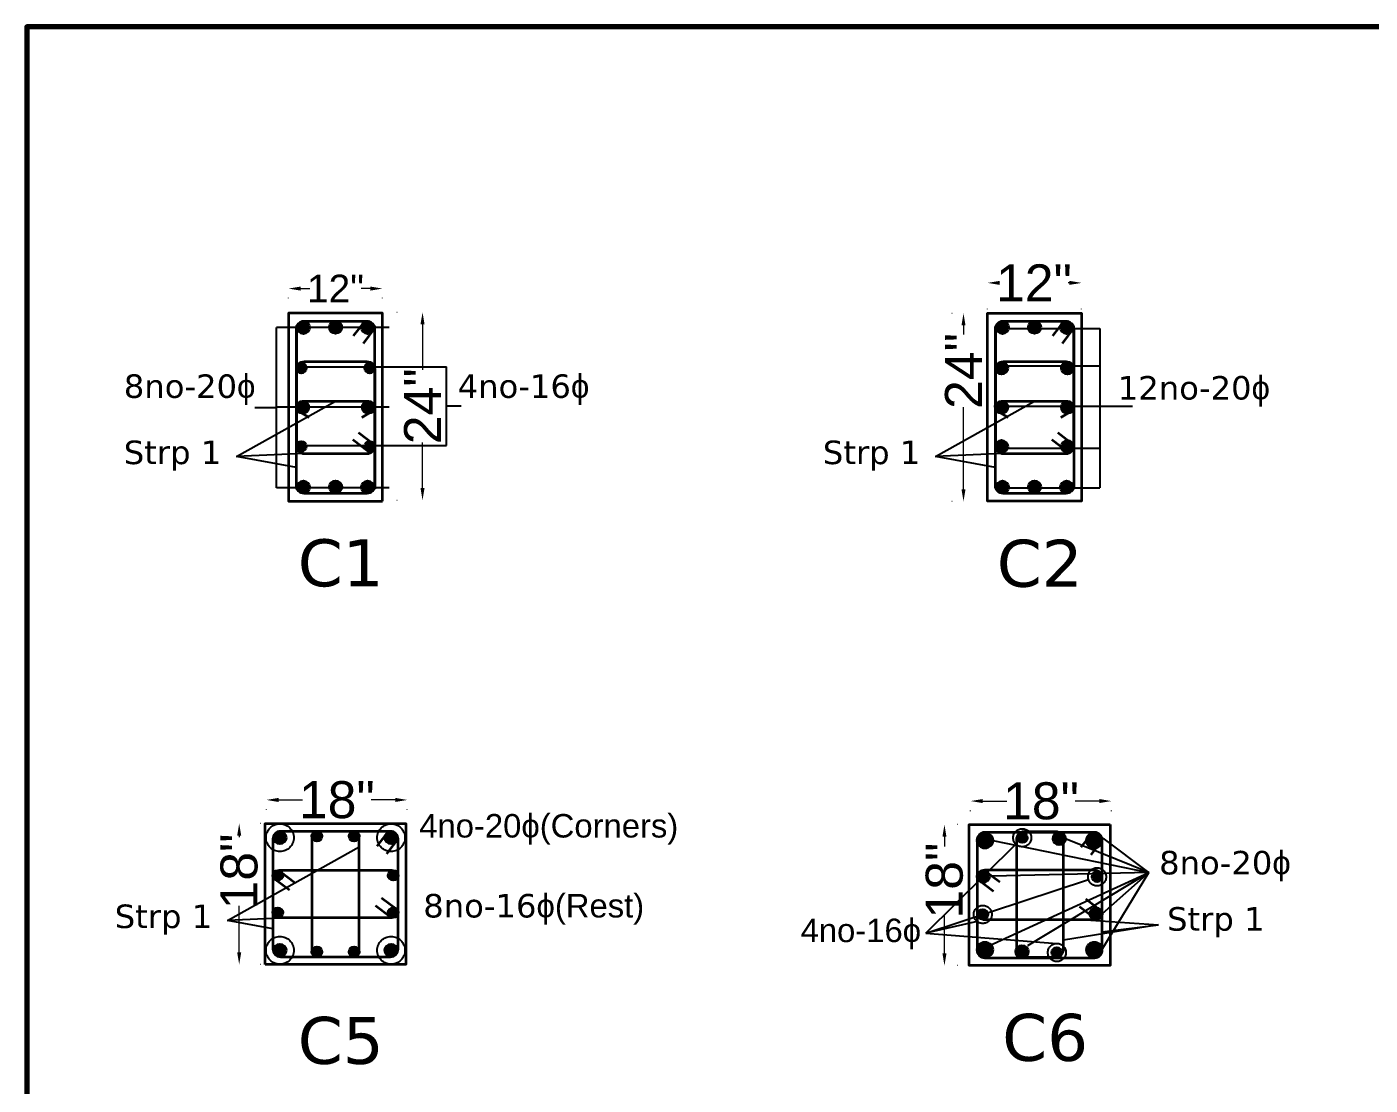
# Model space of a CAD drawing. Header units: feet. Extents: x 15113 to 123217, y -97269 to -8247.
# Drawn here: x 56003.8 to 56347, y -45478.3 to -45208.1 of the extents above; entities that cross this region are included whole.
import ezdxf

# ---------------------------------------------------------------- set-up
doc = ezdxf.new("R2010")
doc.units = ezdxf.units.FT
doc.header["$LTSCALE"] = 50.2
doc.header["$MEASUREMENT"] = 0
doc.header["$PDMODE"] = 3
for name, pattern in [('DASHED', [0.75, 0.5, -0.25]), ('DOT', [0.25, 0, -0.25]), ('PHANTOM2', [1.25, 0.625, -0.125, 0.125, -0.125, 0.125, -0.125])]:
    doc.linetypes.add(name, pattern=pattern)
for name, color, linetype, lineweight in [('drg seal', 250, 'Continuous', 120), ('Str Beam', 10, 'Continuous', 35), ('Str Column', 50, 'Continuous', 35), ('Str LBL', 3, 'Continuous', 35)]:
    doc.layers.add(name, color=color, linetype=linetype, lineweight=lineweight)
doc.layers.add('drg seal txt', color=7, linetype='Continuous')
doc.layers.add('Str grid', color=7, linetype='Continuous', true_color=0x17d337)
doc.layers.add('Str Slab', color=5, linetype='Continuous', lineweight=35, transparency=0.7)
doc.styles.add('5.2 INCH', font='arial.ttf', dxfattribs={"height": 5.2})
doc.styles.add('7.1 INCH', font='arial.ttf', dxfattribs={"height": 7.1})
doc.styles.get("Standard").update_dxf_attribs({"font": 'arial.ttf'})
doc.dimstyles.new('2.2 INCH', dxfattribs={"dimscale": 0, "dimtxt": 5.2, "dimasz": 3.1, "dimexe": 0.18, "dimexo": 1.063, "dimgap": 0.09, "dimtad": 0, "dimdec": 0, "dimzin": 0, "dimdsep": 46, "dimlunit": 4, "dimtxsty": '5.2 INCH', "dimcen": 0, "dimclrd": 230, "dimclre": 230, "dimclrt": 164, "dimadec": 0, "dimazin": 0, "dimtfac": 1, "dimtdec": 0, "dimtofl": 0, "dimtmove": 0, "dimatfit": 3, "dimfxl": 0.5, "dimtolj": 1, "dimtzin": 0, "dimlwd": 15, "dimlwe": 15, "dimarcsym": 0})

# ---------------------------------------------------------------- blocks, each defined once
blk = doc.blocks.new('*D894')
at = {"layer": 'Defpoints', "color": 0, "linetype": 'Continuous', "transparency": 16777216}
for p in [(56094.64, -45274.89), (56070.64, -45278.42), (56094.64, -45278.42)]:
    blk.add_point(p, dxfattribs=at)
at = {"layer": 'Str Column', "color": 230, "linetype": 'DOT', "lineweight": 15, "transparency": 16777216}
for p, q in [((56070.64, -45277.36), (56070.64, -45274.71)), ((56094.64, -45277.36), (56094.64, -45274.71))]:
    blk.add_line(p, q, dxfattribs=at)
at = {"layer": 'Str Column', "color": 230, "lineweight": 15, "transparency": 16777216}
for p, q in [((56073.74, -45274.89), (56076.05, -45274.89)), ((56091.54, -45274.89), (56089.24, -45274.89))]:
    blk.add_line(p, q, dxfattribs=at)
at = {"layer": 'Str Column', "color": 230, "linetype": 'Continuous', "transparency": 16777216}
for points in [[(56073.74, -45274.37), (56073.74, -45275.41), (56070.64, -45274.89)], [(56091.54, -45274.37), (56091.54, -45275.41), (56094.64, -45274.89)]]:
    blk.add_solid(points, dxfattribs=at)
at = {"layer": 'Str Column', "color": 164, "linetype": 'Continuous', "transparency": 16777216, "insert": (56082.64, -45274.89), "char_height": 7.1, "attachment_point": 5, "style": '7.1 INCH'}
blk.add_mtext('\\A1;12"', dxfattribs=at)
blk = doc.blocks.new('*D895')
at = {"layer": 'Defpoints', "color": 0, "linetype": 'Continuous', "transparency": 16777216}
for p in [(56273.23, -45273.44), (56249.23, -45281.21), (56273.23, -45281.21)]:
    blk.add_point(p, dxfattribs=at)
at = {"layer": 'Str Column', "color": 230, "linetype": 'DOT', "lineweight": 15, "transparency": 16777216}
for p, q in [((56249.23, -45280.14), (56249.23, -45273.26)), ((56273.23, -45280.14), (56273.23, -45273.26))]:
    blk.add_line(p, q, dxfattribs=at)
at = {"layer": 'Str Column', "color": 230, "lineweight": 15, "transparency": 16777216}
for p, q in [((56252.33, -45273.44), (56252.33, -45273.44)), ((56270.13, -45273.44), (56269.83, -45273.44))]:
    blk.add_line(p, q, dxfattribs=at)
at = {"layer": 'Str Column', "color": 230, "linetype": 'Continuous', "transparency": 16777216}
for points in [[(56252.33, -45272.92), (56252.33, -45273.95), (56249.23, -45273.44)], [(56270.13, -45272.92), (56270.13, -45273.95), (56273.23, -45273.44)]]:
    blk.add_solid(points, dxfattribs=at)
at = {"layer": 'Str Column', "color": 164, "linetype": 'Continuous', "transparency": 16777216, "insert": (56261.08, -45273.44), "char_height": 5.2, "attachment_point": 5, "style": '5.2 INCH'}
blk.add_mtext('\\A1;{\\H1.8182x;12"}', dxfattribs=at)
blk = doc.blocks.new('*D884')
at = {"layer": 'Defpoints', "color": 0, "linetype": 'Continuous', "transparency": 16777216}
for p in [(56239.03, -45281.21), (56239.03, -45329.21), (56243.07, -45329.21)]:
    blk.add_point(p, dxfattribs=at)
at = {"layer": 'Str Column', "color": 230, "linetype": 'DOT', "lineweight": 15, "transparency": 16777216}
for p, q in [((56240.1, -45281.21), (56243.25, -45281.21)), ((56240.1, -45329.21), (56243.25, -45329.21))]:
    blk.add_line(p, q, dxfattribs=at)
at = {"layer": 'Str Column', "color": 230, "lineweight": 15, "transparency": 16777216}
for p, q in [((56243.07, -45284.31), (56243.07, -45286.65)), ((56243.07, -45326.11), (56243.07, -45305.21))]:
    blk.add_line(p, q, dxfattribs=at)
at = {"layer": 'Str Column', "color": 230, "linetype": 'Continuous', "transparency": 16777216}
for points in [[(56242.56, -45284.31), (56243.59, -45284.31), (56243.07, -45281.21)], [(56242.56, -45326.11), (56243.59, -45326.11), (56243.07, -45329.21)]]:
    blk.add_solid(points, dxfattribs=at)
at = {"layer": 'Str Column', "color": 164, "linetype": 'Continuous', "transparency": 16777216, "insert": (56243.07, -45295.93), "char_height": 5.2, "attachment_point": 5, "rotation": 90, "style": '5.2 INCH'}
blk.add_mtext('\\A1;{\\H1.8182x;24"}', dxfattribs=at)
blk = doc.blocks.new('*D886')
at = {"layer": 'Defpoints', "color": 0, "linetype": 'Continuous', "transparency": 16777216}
for p in [(56244.88, -45405.74), (56244.88, -45409.35), (56280.88, -45409.35)]:
    blk.add_point(p, dxfattribs=at)
at = {"layer": 'Str Column', "color": 230, "linetype": 'DOT', "lineweight": 15, "transparency": 16777216}
for p, q in [((56244.88, -45408.29), (56244.88, -45405.56)), ((56280.88, -45408.29), (56280.88, -45405.56))]:
    blk.add_line(p, q, dxfattribs=at)
at = {"layer": 'Str Column', "color": 230, "lineweight": 15, "transparency": 16777216}
for p, q in [((56247.98, -45405.74), (56254.12, -45405.74)), ((56277.78, -45405.74), (56271.63, -45405.74))]:
    blk.add_line(p, q, dxfattribs=at)
at = {"layer": 'Str Column', "color": 230, "linetype": 'Continuous', "transparency": 16777216}
for points in [[(56247.98, -45405.22), (56247.98, -45406.25), (56244.88, -45405.74)], [(56277.78, -45405.22), (56277.78, -45406.25), (56280.88, -45405.74)]]:
    blk.add_solid(points, dxfattribs=at)
at = {"layer": 'Str Column', "color": 164, "linetype": 'Continuous', "transparency": 16777216, "insert": (56262.88, -45405.74), "char_height": 5.2, "attachment_point": 5, "style": '5.2 INCH'}
blk.add_mtext('\\A1;{\\H1.8182x;18"}', dxfattribs=at)
blk = doc.blocks.new('*D887')
at = {"layer": 'Defpoints', "color": 0, "linetype": 'Continuous', "transparency": 16777216}
for p in [(56242.59, -45411.76), (56238.21, -45447.76), (56242.59, -45447.76)]:
    blk.add_point(p, dxfattribs=at)
at = {"layer": 'Str Column', "color": 230, "linetype": 'DOT', "lineweight": 15, "transparency": 16777216}
for p, q in [((56241.53, -45411.76), (56238.03, -45411.76)), ((56241.53, -45447.76), (56238.03, -45447.76))]:
    blk.add_line(p, q, dxfattribs=at)
at = {"layer": 'Str Column', "color": 230, "lineweight": 15, "transparency": 16777216}
for p, q in [((56238.21, -45414.86), (56238.21, -45417.3)), ((56238.21, -45444.66), (56238.21, -45434.8))]:
    blk.add_line(p, q, dxfattribs=at)
at = {"layer": 'Str Column', "color": 230, "linetype": 'Continuous', "transparency": 16777216}
for points in [[(56237.7, -45414.86), (56238.73, -45414.86), (56238.21, -45411.76)], [(56237.7, -45444.66), (56238.73, -45444.66), (56238.21, -45447.76)]]:
    blk.add_solid(points, dxfattribs=at)
at = {"layer": 'Str Column', "color": 164, "linetype": 'Continuous', "transparency": 16777216, "insert": (56238.21, -45426.05), "char_height": 5.2, "attachment_point": 5, "rotation": 90, "style": '5.2 INCH'}
blk.add_mtext('\\A1;{\\H1.8182x;18"}', dxfattribs=at)
blk = doc.blocks.new('*D893')
at = {"layer": 'Defpoints', "color": 0, "linetype": 'Continuous', "transparency": 16777216}
for p in [(56097.23, -45280.93), (56097.23, -45328.93), (56104.88, -45328.93)]:
    blk.add_point(p, dxfattribs=at)
at = {"layer": 'Str Column', "color": 230, "linetype": 'DOT', "lineweight": 15, "transparency": 16777216}
for p, q in [((56098.29, -45280.93), (56105.06, -45280.93)), ((56098.29, -45328.93), (56105.06, -45328.93))]:
    blk.add_line(p, q, dxfattribs=at)
at = {"layer": 'Str Column', "color": 230, "lineweight": 15, "transparency": 16777216}
for p, q in [((56104.88, -45284.03), (56104.88, -45295.65)), ((56104.88, -45325.83), (56104.88, -45314.21))]:
    blk.add_line(p, q, dxfattribs=at)
at = {"layer": 'Str Column', "color": 230, "linetype": 'Continuous', "transparency": 16777216}
for points in [[(56104.36, -45284.03), (56105.39, -45284.03), (56104.88, -45280.93)], [(56104.36, -45325.83), (56105.39, -45325.83), (56104.88, -45328.93)]]:
    blk.add_solid(points, dxfattribs=at)
at = {"layer": 'Str Column', "color": 164, "linetype": 'Continuous', "transparency": 16777216, "insert": (56104.88, -45304.93), "char_height": 5.2, "attachment_point": 5, "rotation": 90, "style": '5.2 INCH'}
blk.add_mtext('\\A1;{\\H1.8182x;24"}', dxfattribs=at)
blk = doc.blocks.new('*D900')
at = {"layer": 'Defpoints', "color": 0, "linetype": 'Continuous', "transparency": 16777216}
for p in [(56064.99, -45405.45), (56064.99, -45409.06), (56100.99, -45409.06)]:
    blk.add_point(p, dxfattribs=at)
at = {"layer": 'Str Column', "color": 230, "linetype": 'DOT', "lineweight": 15, "transparency": 16777216}
for p, q in [((56064.99, -45408), (56064.99, -45405.27)), ((56100.99, -45408), (56100.99, -45405.27))]:
    blk.add_line(p, q, dxfattribs=at)
at = {"layer": 'Str Column', "color": 230, "lineweight": 15, "transparency": 16777216}
for p, q in [((56068.09, -45405.45), (56074.24, -45405.45)), ((56097.89, -45405.45), (56091.74, -45405.45))]:
    blk.add_line(p, q, dxfattribs=at)
at = {"layer": 'Str Column', "color": 230, "linetype": 'Continuous', "transparency": 16777216}
for points in [[(56068.09, -45404.93), (56068.09, -45405.97), (56064.99, -45405.45)], [(56097.89, -45404.93), (56097.89, -45405.97), (56100.99, -45405.45)]]:
    blk.add_solid(points, dxfattribs=at)
at = {"layer": 'Str Column', "color": 164, "linetype": 'Continuous', "transparency": 16777216, "insert": (56082.99, -45405.45), "char_height": 5.2, "attachment_point": 5, "style": '5.2 INCH'}
blk.add_mtext('\\A1;{\\H1.8182x;18"}', dxfattribs=at)
blk = doc.blocks.new('*D901')
at = {"layer": 'Defpoints', "color": 0, "linetype": 'Continuous', "transparency": 16777216}
for p in [(56064.64, -45411.47), (56058.04, -45447.47), (56064.64, -45447.47)]:
    blk.add_point(p, dxfattribs=at)
at = {"layer": 'Str Column', "color": 230, "linetype": 'DOT', "lineweight": 15, "transparency": 16777216}
for p, q in [((56063.58, -45411.47), (56057.86, -45411.47)), ((56063.58, -45447.47), (56057.86, -45447.47))]:
    blk.add_line(p, q, dxfattribs=at)
at = {"layer": 'Str Column', "color": 230, "lineweight": 15, "transparency": 16777216}
for p, q in [((56058.04, -45414.57), (56058.04, -45414.98)), ((56058.04, -45444.37), (56058.04, -45432.48))]:
    blk.add_line(p, q, dxfattribs=at)
at = {"layer": 'Str Column', "color": 230, "linetype": 'Continuous', "transparency": 16777216}
for points in [[(56057.52, -45414.57), (56058.56, -45414.57), (56058.04, -45411.47)], [(56057.52, -45444.37), (56058.56, -45444.37), (56058.04, -45447.47)]]:
    blk.add_solid(points, dxfattribs=at)
at = {"layer": 'Str Column', "color": 164, "linetype": 'Continuous', "transparency": 16777216, "insert": (56058.04, -45423.73), "char_height": 5.2, "attachment_point": 5, "rotation": 90, "style": '5.2 INCH'}
blk.add_mtext('\\A1;{\\H1.8182x;18"}', dxfattribs=at)

msp = doc.modelspace()

# ---------------------------------------------------------------- hatches: boundary and pattern name
at = {"layer": 'Str Slab', "linetype": 'DASHED', "transparency": 33554687}
h = msp.add_hatch(color=1, dxfattribs=at)
h.dxf.hatch_style = 1
h.paths.add_polyline_path([(56076.0126, -45284.82939, 1), (56072.863, -45284.82939, 1)])
h = msp.add_hatch(color=1, dxfattribs=at)
h.dxf.hatch_style = 1
h.paths.add_polyline_path([(56084.21807, -45284.78026, 1), (56081.06847, -45284.78026, 1)])
h = msp.add_hatch(color=1, dxfattribs=at)
h.dxf.hatch_style = 1
h.paths.add_polyline_path([(56092.42354, -45284.82939, 1), (56089.27394, -45284.82939, 1)])
h = msp.add_hatch(color=1, dxfattribs=at)
h.dxf.hatch_style = 1
h.paths.add_polyline_path([(56254.59525, -45284.82939, 1), (56251.44565, -45284.82939, 1)])
h = msp.add_hatch(color=1, dxfattribs=at)
h.dxf.hatch_style = 1
h.paths.add_polyline_path([(56262.80072, -45284.78026, 1), (56259.65112, -45284.78026, 1)])
h = msp.add_hatch(color=1, dxfattribs=at)
h.dxf.hatch_style = 1
h.paths.add_polyline_path([(56267.85658, -45284.82939, 1), (56271.00618, -45284.82939, 1)])
h = msp.add_hatch(color=1, dxfattribs=at)
h.dxf.hatch_style = 1
h.paths.add_polyline_path([(56075.16287, -45295.20546, 1), (56072.64327, -45295.20546, 1)])
h = msp.add_hatch(color=1, dxfattribs=at)
h.dxf.hatch_style = 1
h.paths.add_polyline_path([(56092.64327, -45295.20546, 1), (56090.12367, -45295.20546, 1)])
h = msp.add_hatch(color=1, dxfattribs=at)
h.dxf.hatch_style = 1
h.paths.add_polyline_path([(56254.37552, -45295.20546, 1), (56251.22592, -45295.20546, 1)])
h = msp.add_hatch(color=1, dxfattribs=at)
h.dxf.hatch_style = 1
h.paths.add_polyline_path([(56268.07632, -45295.20546, 1), (56271.22592, -45295.20546, 1)])
h = msp.add_hatch(color=1, dxfattribs=at)
h.dxf.hatch_style = 1
h.paths.add_polyline_path([(56075.79287, -45305.20546, 1), (56072.64327, -45305.20546, 1)])
h = msp.add_hatch(color=1, dxfattribs=at)
h.dxf.hatch_style = 1
h.paths.add_polyline_path([(56092.64327, -45305.20546, 1), (56089.49367, -45305.20546, 1)])
h = msp.add_hatch(color=1, dxfattribs=at)
h.dxf.hatch_style = 1
h.paths.add_polyline_path([(56254.37552, -45305.20546, 1), (56251.22592, -45305.20546, 1)])
h = msp.add_hatch(color=1, dxfattribs=at)
h.dxf.hatch_style = 1
h.paths.add_polyline_path([(56268.07632, -45305.20546, 1), (56271.22592, -45305.20546, 1)])
h = msp.add_hatch(color=1, dxfattribs=at)
h.dxf.hatch_style = 1
h.paths.add_polyline_path([(56072.64327, -45315.20546, 1), (56075.16287, -45315.20546, 1)])
h = msp.add_hatch(color=1, dxfattribs=at)
h.dxf.hatch_style = 1
h.paths.add_polyline_path([(56090.12367, -45315.20546, 1), (56092.64327, -45315.20546, 1)])
h = msp.add_hatch(color=1, dxfattribs=at)
h.dxf.hatch_style = 1
h.paths.add_polyline_path([(56254.37552, -45315.20546, 1), (56251.22592, -45315.20546, 1)])
h = msp.add_hatch(color=1, dxfattribs=at)
h.dxf.hatch_style = 1
h.paths.add_polyline_path([(56268.07632, -45315.20546, 1), (56271.22592, -45315.20546, 1)])
h = msp.add_hatch(color=1, dxfattribs=at)
h.dxf.hatch_style = 1
h.paths.add_polyline_path([(56072.863, -45325.58154, 1), (56076.0126, -45325.58154, 1)])
h = msp.add_hatch(color=1, dxfattribs=at)
h.dxf.hatch_style = 1
h.paths.add_polyline_path([(56081.06847, -45325.53241, 1), (56084.21807, -45325.53241, 1)])
h = msp.add_hatch(color=1, dxfattribs=at)
h.dxf.hatch_style = 1
h.paths.add_polyline_path([(56089.27394, -45325.58154, 1), (56092.42354, -45325.58154, 1)])
h = msp.add_hatch(color=1, dxfattribs=at)
h.dxf.hatch_style = 1
h.paths.add_polyline_path([(56254.59525, -45325.58154, 1), (56251.44565, -45325.58154, 1)])
h = msp.add_hatch(color=1, dxfattribs=at)
h.dxf.hatch_style = 1
h.paths.add_polyline_path([(56262.80072, -45325.53241, 1), (56259.65112, -45325.53241, 1)])
h = msp.add_hatch(color=1, dxfattribs=at)
h.dxf.hatch_style = 1
h.paths.add_polyline_path([(56267.85658, -45325.58154, 1), (56271.00618, -45325.58154, 1)])
h = msp.add_hatch(color=1, dxfattribs=at)
h.dxf.hatch_style = 1
h.paths.add_polyline_path([(56070.0126, -45415.0939, 1), (56066.863, -45415.0939, 1)])
h = msp.add_hatch(color=1, dxfattribs=at)
h.dxf.hatch_style = 1
h.paths.add_polyline_path([(56076.62114, -45414.72977, 1), (56079.14074, -45414.72977, 1)])
h = msp.add_hatch(color=1, dxfattribs=at)
h.dxf.hatch_style = 1
h.paths.add_polyline_path([(56086.1458, -45414.72977, 1), (56088.6654, -45414.72977, 1)])
h = msp.add_hatch(color=1, dxfattribs=at)
h.dxf.hatch_style = 1
h.paths.add_polyline_path([(56098.42354, -45415.0939, 1), (56095.27394, -45415.0939, 1)])
h = msp.add_hatch(color=1, dxfattribs=at)
h.dxf.hatch_style = 1
h.paths.add_polyline_path([(56250.54148, -45415.80463, 1), (56246.60448, -45415.80463, 1)])
h = msp.add_hatch(color=1, dxfattribs=at)
h.dxf.hatch_style = 1
h.paths.add_polyline_path([(56259.34712, -45415.10135, 1), (56256.82752, -45415.10135, 1)])
h = msp.add_hatch(color=1, dxfattribs=at)
h.dxf.hatch_style = 1
h.paths.add_polyline_path([(56265.97083, -45415.34195, 1), (56269.12043, -45415.34195, 1)])
h = msp.add_hatch(color=1, dxfattribs=at)
h.dxf.hatch_style = 1
h.paths.add_polyline_path([(56278.45701, -45415.80463, 1), (56274.52001, -45415.80463, 1)])
h = msp.add_hatch(color=1, dxfattribs=at)
h.dxf.hatch_style = 1
h.paths.add_polyline_path([(56069.16287, -45424.70765, 1), (56066.64327, -45424.70765, 1)])
h = msp.add_hatch(color=1, dxfattribs=at)
h.dxf.hatch_style = 1
h.paths.add_polyline_path([(56098.64327, -45424.70765, 1), (56096.12367, -45424.70765, 1)])
h = msp.add_hatch(color=1, dxfattribs=at)
h.dxf.hatch_style = 1
h.paths.add_polyline_path([(56249.68034, -45424.99518, 1), (56246.53074, -45424.99518, 1)])
h = msp.add_hatch(color=1, dxfattribs=at)
h.dxf.hatch_style = 1
h.paths.add_polyline_path([(56278.45415, -45425.08317, 1), (56275.93455, -45425.08317, 1)])
h = msp.add_hatch(color=1, dxfattribs=at)
h.dxf.hatch_style = 1
h.paths.add_polyline_path([(56066.64327, -45434.2323, 1), (56069.16287, -45434.2323, 1)])
h = msp.add_hatch(color=1, dxfattribs=at)
h.dxf.hatch_style = 1
h.paths.add_polyline_path([(56096.12367, -45434.2323, 1), (56098.64327, -45434.2323, 1)])
h = msp.add_hatch(color=1, dxfattribs=at)
h.dxf.hatch_style = 1
h.paths.add_polyline_path([(56249.26539, -45434.6852, 1), (56246.74579, -45434.6852, 1)])
h = msp.add_hatch(color=1, dxfattribs=at)
h.dxf.hatch_style = 1
h.paths.add_polyline_path([(56275.38114, -45434.51983, 1), (56278.53074, -45434.51983, 1)])
h = msp.add_hatch(color=1, dxfattribs=at)
h.dxf.hatch_style = 1
h.paths.add_polyline_path([(56250.54148, -45443.71038, 1), (56246.60448, -45443.71038, 1)])
h = msp.add_hatch(color=1, dxfattribs=at)
h.dxf.hatch_style = 1
h.paths.add_polyline_path([(56278.45701, -45443.71038, 1), (56274.52001, -45443.71038, 1)])
h = msp.add_hatch(color=1, dxfattribs=at)
h.dxf.hatch_style = 1
h.paths.add_polyline_path([(56066.863, -45443.84605, 1), (56070.0126, -45443.84605, 1)])
h = msp.add_hatch(color=1, dxfattribs=at)
h.dxf.hatch_style = 1
h.paths.add_polyline_path([(56079.14074, -45444.21017, 1), (56076.62114, -45444.21017, 1)])
h = msp.add_hatch(color=1, dxfattribs=at)
h.dxf.hatch_style = 1
h.paths.add_polyline_path([(56088.6654, -45444.21017, 1), (56086.1458, -45444.21017, 1)])
h = msp.add_hatch(color=1, dxfattribs=at)
h.dxf.hatch_style = 1
h.paths.add_polyline_path([(56095.27394, -45443.84605, 1), (56098.42354, -45443.84605, 1)])
h = msp.add_hatch(color=1, dxfattribs=at)
h.dxf.hatch_style = 1
h.paths.add_polyline_path([(56259.59578, -45444.19235, 1), (56256.44618, -45444.19235, 1)])
h = msp.add_hatch(color=1, dxfattribs=at)
h.dxf.hatch_style = 1
h.paths.add_polyline_path([(56268.18754, -45444.40339, 1), (56265.66794, -45444.40339, 1)])

# ---------------------------------------------------------------- linework, layer by layer
at = {"layer": 'drg seal', "lineweight": 70}
msp.add_lwpolyline([(56690.12539, -45727.14025), (56690.12539, -45208.07346), (56003.79415, -45208.07346), (56003.79415, -45727.14025), (56690.03195, -45727.14025)], dxfattribs=at)
at = {"layer": 'Str Beam'}
for p, q in [((56090.12351, -45283.20546), (56087.19679, -45286.99639)), ((56268.70615, -45283.20546), (56265.77944, -45286.99639)), ((56092.61605, -45285.02572), (56089.68859, -45288.92014)), ((56271.19869, -45285.02572), (56268.27124, -45288.92014)), ((56087.07736, -45313.46062), (56090.97177, -45316.38807)), ((56088.55465, -45311.6568), (56092.44907, -45314.58425)), ((56265.66, -45313.46062), (56269.55442, -45316.38807)), ((56267.1373, -45311.6568), (56271.03171, -45314.58425)), ((56096.12351, -45413.46997), (56093.19679, -45417.2609)), ((56276.01098, -45413.7575), (56273.08427, -45417.54843)), ((56098.61605, -45415.29023), (56095.68859, -45419.18465)), ((56278.50352, -45415.57776), (56275.57607, -45419.47218)), ((56068.44748, -45423.65194), (56072.3419, -45426.57939)), ((56248.43995, -45423.45629), (56252.33437, -45426.38374)), ((56066.97383, -45425.49592), (56070.86825, -45428.42337)), ((56246.8613, -45425.78345), (56250.75572, -45428.71091)), ((56094.40698, -45430.43207), (56098.30139, -45433.35952)), ((56274.29445, -45430.7196), (56278.18887, -45433.64705)), ((56092.82024, -45432.38891), (56096.71466, -45435.31636)), ((56272.70771, -45432.67644), (56276.60213, -45435.60389))]:
    msp.add_line(p, q, dxfattribs=at)
at = {"layer": 'Str Column', "color": 1, "linetype": 'Continuous'}
for p, q in [((56074.21807, -45303.63066), (56091.06847, -45303.63066)), ((56252.80072, -45303.63066), (56269.65112, -45303.63066)), ((56075.88463, -45307.76897), (56074.21807, -45306.78026)), ((56089.40191, -45307.76897), (56091.06847, -45306.78026)), ((56254.46728, -45307.76897), (56252.80072, -45306.78026)), ((56267.98456, -45307.76897), (56269.65112, -45306.78026)), ((56248.10554, -45435.98957), (56276.95594, -45435.98957))]:
    msp.add_line(p, q, dxfattribs=at)
at = {"layer": 'Str Column', "linetype": 'Continuous'}
for points in [[(56094.64327, -45329.20546), (56094.64327, -45281.20546), (56070.64327, -45281.20546), (56070.64327, -45329.20468)], [(56273.22592, -45305.20546), (56273.22592, -45329.20546), (56249.22592, -45329.20546), (56249.22592, -45305.20546), (56249.22592, -45281.20546), (56273.22592, -45281.20546)], [(56064.64327, -45447.46997), (56064.64327, -45411.46997), (56100.64327, -45411.46997), (56100.64327, -45447.46997)], [(56280.53074, -45411.7575), (56280.53074, -45447.7575), (56244.53074, -45447.7575), (56244.53074, -45411.7575)]]:
    msp.add_lwpolyline(points, close=True, dxfattribs=at)
at = {"layer": 'Str Column', "color": 1, "linetype": 'Continuous'}
for points in [[(56092.64327, -45305.20546), (56092.64327, -45325.20546, -0.414213562), (56090.64327, -45327.20546), (56074.64327, -45327.20546, -0.414213562), (56072.64327, -45325.20546), (56072.64327, -45305.20546), (56072.64327, -45285.20546, -0.414213562), (56074.64327, -45283.20546), (56090.64327, -45283.20546, -0.414213562), (56092.64327, -45285.20546)], [(56271.22592, -45305.20546), (56271.22592, -45325.20546, -0.414213562), (56269.22592, -45327.20546), (56253.22592, -45327.20546, -0.414213562), (56251.22592, -45325.20546), (56251.22592, -45305.20546), (56251.22592, -45285.20546, -0.414213562), (56253.22592, -45283.20546), (56269.22592, -45283.20546, -0.414213562), (56271.22592, -45285.20546)], [(56098.64327, -45415.46997, 0.414213562), (56096.64327, -45413.46997), (56068.64327, -45413.46997, 0.414213562), (56066.64327, -45415.46997), (56066.64327, -45443.46997, 0.414213562), (56068.64327, -45445.46997), (56096.64327, -45445.46997, 0.414213562), (56098.64327, -45443.46997)], [(56078.62114, -45445.46997), (56086.6654, -45445.46997, 0.414213562), (56088.6654, -45443.46997), (56088.6654, -45415.46997, 0.414213562), (56086.6654, -45413.46997), (56078.62114, -45413.46997, 0.414213562), (56076.62114, -45415.46997), (56076.62114, -45443.46997, 0.414213562)], [(56278.53074, -45415.7575, 0.414213562), (56276.53074, -45413.7575), (56248.53074, -45413.7575, 0.414213562), (56246.53074, -45415.7575), (56246.53074, -45443.7575, 0.414213562), (56248.53074, -45445.7575), (56276.53074, -45445.7575, 0.414213562), (56278.53074, -45443.7575)], [(56258.58757, -45445.58105), (56266.63182, -45445.58105, 0.414213562), (56268.63182, -45443.58105), (56268.63182, -45415.58105, 0.414213562), (56266.63182, -45413.58105), (56258.58757, -45413.58105, 0.414213562), (56256.58757, -45415.58105), (56256.58757, -45443.58105, 0.414213562)], [(56098.64327, -45433.4921), (56098.64327, -45425.44785, 0.414213562), (56096.64327, -45423.44785), (56068.64327, -45423.44785, 0.414213562), (56066.64327, -45425.44785), (56066.64327, -45433.4921, 0.414213562), (56068.64327, -45435.4921), (56096.64327, -45435.4921, 0.414213562)]]:
    msp.add_lwpolyline(points, format="xyb", close=True, dxfattribs=at)
for points in [[(56072.6821, -45284.9164), (56072.6821, -45294.99822), (56072.6821, -45314.99822, 0.414213562), (56074.6821, -45316.99822), (56090.6821, -45316.99822, 0.414213562), (56092.6821, -45314.99822), (56092.6821, -45294.99822), (56092.6821, -45284.46289)], [(56251.26474, -45284.9164), (56251.26474, -45294.99822), (56251.26474, -45314.99822, 0.414213562), (56253.26474, -45316.99822), (56269.26474, -45316.99822, 0.414213562), (56271.26474, -45314.99822), (56271.26474, -45294.99822), (56271.26474, -45284.46289)], [(56072.6821, -45325.59763), (56072.6821, -45315.51582), (56072.6821, -45295.51582, -0.414213562), (56074.6821, -45293.51582), (56090.6821, -45293.51582, -0.414213562), (56092.6821, -45295.51582), (56092.6821, -45315.51582), (56092.6821, -45326.05115)], [(56251.26474, -45325.59763), (56251.26474, -45315.51582), (56251.26474, -45295.51582, -0.414213562), (56253.26474, -45293.51582), (56269.26474, -45293.51582, -0.414213562), (56271.26474, -45295.51582), (56271.26474, -45315.51582), (56271.26474, -45326.05115)], [(56277.43601, -45435.24802, 0.282440318), (56278.53074, -45433.46463), (56278.53074, -45425.42038, 0.414213562), (56276.53074, -45423.42038), (56248.53074, -45423.42038, 0.414213562), (56246.53074, -45425.42038), (56246.53074, -45433.46463, 0.414213562), (56248.53074, -45435.46463)]]:
    msp.add_lwpolyline(points, format="xyb", dxfattribs=at)
at = {"layer": 'Str grid', "color": 0, "linetype": 'PHANTOM2', "ltscale": 150}
for p, q in [((56096.34783, -45284.85382), (56067.60916, -45284.85382)), ((56067.60916, -45325.78295), (56067.60916, -45284.85382)), ((56251.22592, -45285.10093), (56277.91146, -45285.10093)), ((56277.91146, -45285.10093), (56277.91146, -45325.72977)), ((56072.6821, -45294.89511), (56110.9951, -45294.89511)), ((56110.9951, -45314.99822), (56110.9951, -45294.89511)), ((56251.22592, -45294.58333), (56277.91146, -45294.58333)), ((56057.34079, -45317.77818), (56082.64327, -45303.63066)), ((56235.92343, -45317.77818), (56261.22592, -45303.63066)), ((56067.60916, -45305.31838), (56062.04695, -45305.31838)), ((56096.309, -45305.20135), (56067.57034, -45305.20135)), ((56114.70339, -45304.94667), (56110.9951, -45304.94667)), ((56250.80576, -45304.91702), (56286.23277, -45304.91702)), ((56277.91146, -45304.91702), (56277.91146, -45304.91702)), ((56072.6821, -45314.99822), (56110.9951, -45314.99822)), ((56074.6821, -45316.99822), (56057.34079, -45317.77818)), ((56072.6821, -45320.55673), (56057.34079, -45317.77818)), ((56253.26474, -45316.99822), (56235.92343, -45317.77818)), ((56251.26474, -45320.55673), (56235.92343, -45317.77818)), ((56251.22592, -45315.63626), (56277.91146, -45315.63626)), ((56096.34783, -45325.78295), (56067.60916, -45325.78295)), ((56251.22592, -45325.72977), (56277.91146, -45325.72977)), ((56055.02073, -45436.23543), (56088.6654, -45417.42351)), ((56233.44128, -45439.45019), (56256.44615, -45416.72273)), ((56250.54148, -45415.80463), (56290.45418, -45423.98452)), ((56290.45418, -45423.98452), (56269.12043, -45415.34195)), ((56290.45418, -45423.98452), (56278.78046, -45415.20934)), ((56248.57298, -45443.14359), (56290.45418, -45423.98452)), ((56290.45418, -45423.98452), (56250.38716, -45424.92002)), ((56259.4979, -45442.61755), (56290.45418, -45423.98452)), ((56278.45701, -45443.71038), (56290.45418, -45423.98452)), ((56290.45418, -45423.98452), (56278.53074, -45434.51983)), ((56233.44128, -45439.45019), (56275.00248, -45425.80291)), ((56072.36204, -45435.45547), (56055.02073, -45436.23543)), ((56066.64327, -45438.34045), (56055.02073, -45436.23543)), ((56246.53074, -45436.45923), (56233.44128, -45439.45019)), ((56292.91818, -45437.36407), (56268.63182, -45441.21521)), ((56273.16847, -45435.98957), (56292.91818, -45437.36407)), ((56278.49388, -45439.11511), (56292.91818, -45437.36407)), ((56233.44128, -45439.45019), (56266.92774, -45442.09638))]:
    msp.add_line(p, q, dxfattribs=at)
for centre, radius in [((56068.4378, -45415.0939), 3.54759), ((56096.84874, -45415.0939), 3.54759), ((56258.08732, -45415.10135), 2.30702), ((56277.19435, -45425.08317), 2.30702), ((56248.00559, -45434.6852), 2.30702), ((56068.4378, -45443.84605), 3.54759), ((56096.84874, -45443.84605), 3.54759), ((56266.92774, -45444.40339), 2.30702)]:
    msp.add_circle(centre, radius, dxfattribs=at)
at = {"layer": 'Str Slab', "color": 1, "linetype": 'Continuous'}
for centre, radius in [((56074.4378, -45284.82939), 1.5748), ((56082.64327, -45284.78026), 1.5748), ((56090.84874, -45284.82939), 1.5748), ((56253.02045, -45284.82939), 1.5748), ((56261.22592, -45284.78026), 1.5748), ((56269.43138, -45284.82939), 1.5748), ((56073.90307, -45295.20546), 1.2598), ((56091.38347, -45295.20546), 1.2598), ((56252.80072, -45295.20546), 1.5748), ((56269.65112, -45295.20546), 1.5748), ((56074.21807, -45305.20546), 1.5748), ((56091.06847, -45305.20546), 1.5748), ((56252.80072, -45305.20546), 1.5748), ((56269.65112, -45305.20546), 1.5748), ((56073.90307, -45315.20546), 1.2598), ((56091.38347, -45315.20546), 1.2598), ((56252.80072, -45315.20546), 1.5748), ((56269.65112, -45315.20546), 1.5748), ((56074.4378, -45325.58154), 1.5748), ((56082.64327, -45325.53241), 1.5748), ((56090.84874, -45325.58154), 1.5748), ((56253.02045, -45325.58154), 1.5748), ((56261.22592, -45325.53241), 1.5748), ((56269.43138, -45325.58154), 1.5748), ((56068.4378, -45415.0939), 1.5748), ((56077.88094, -45414.72977), 1.2598), ((56087.4056, -45414.72977), 1.2598), ((56096.84874, -45415.0939), 1.5748), ((56248.57298, -45415.80463), 1.9685), ((56258.08732, -45415.10135), 1.2598), ((56267.54563, -45415.34195), 1.5748), ((56276.48851, -45415.80463), 1.9685), ((56067.90307, -45424.70765), 1.2598), ((56097.38347, -45424.70765), 1.2598), ((56248.10554, -45424.99518), 1.5748), ((56277.19435, -45425.08317), 1.2598), ((56067.90307, -45434.2323), 1.2598), ((56097.38347, -45434.2323), 1.2598), ((56248.00559, -45434.6852), 1.2598), ((56276.95594, -45434.51983), 1.5748), ((56248.57298, -45443.71038), 1.9685), ((56276.48851, -45443.71038), 1.9685), ((56068.4378, -45443.84605), 1.5748), ((56077.88094, -45444.21017), 1.2598), ((56087.4056, -45444.21017), 1.2598), ((56096.84874, -45443.84605), 1.5748), ((56258.02098, -45444.19235), 1.5748), ((56266.92774, -45444.40339), 1.2598)]:
    msp.add_circle(centre, radius, dxfattribs=at)

# ---------------------------------------------------------------- texts
at = {"layer": 'drg seal txt', "lineweight": 53, "char_height": 6, "attachment_point": 1}
for s, insert in [('{\\fVerdana|b0|i0|c0|p34;8no-20}ϕ', (56028.56395, -45296.79985)), ('{\\fVerdana|b0|i0|c0|p34;4no-16}ϕ', (56113.85235, -45296.79985)), ('{\\fVerdana|b0|i0|c0|p34;12no-20}ϕ', (56282.49906, -45297.21898)), ('{\\fVerdana|b0|i0|c0|p34;Strp 1}', (56028.56395, -45313.70537)), ('{\\fVerdana|b0|i0|c0|p34;Strp 1}', (56207.14659, -45313.70537)), ('{\\fVerdana|b0|i0|c0|p34;8no-20}ϕ', (56293.04757, -45418.46379)), ('{\\fVerdana|b0|i0|c0|p34;8no-16}ϕ(Rest)', (56105.05786, -45429.46309)), ('{\\fVerdana|b0|i0|c0|p34;Strp 1}', (56026.24389, -45432.16262)), ('{\\fVerdana|b0|i0|c0|p34;Strp 1}', (56295.08152, -45432.82402))]:
    msp.add_mtext(s, dxfattribs=dict(at, insert=insert))
at = {"layer": 'Str grid', "color": 0, "linetype": 'PHANTOM2', "char_height": 6, "width": 31.8953615, "attachment_point": 1, "style": '7.1 INCH'}
for s, insert in [('4no-20ϕ(Corners)', (56104.03053, -45409.05135)), ('4no-16ϕ\\P', (56201.45072, -45435.75429))]:
    msp.add_mtext(s, dxfattribs=dict(at, insert=insert))
at = {"layer": 'Str LBL', "color": 3, "char_height": 12, "width": 56.3552661, "attachment_point": 1}
for s, insert in [('{\\fVerdana|b0|i0|c0|p34;C1}', (56072.99269, -45338.90604)), ('{\\fVerdana|b0|i0|c0|p34;C2}', (56251.57413, -45339.01618)), ('{\\fVerdana|b0|i0|c0|p34;C5}', (56072.99269, -45460.84275)), ('{\\fVerdana|b0|i0|c0|p34;C6}', (56252.95825, -45460.06728))]:
    msp.add_mtext(s, dxfattribs=dict(at, insert=insert))

# ---------------------------------------------------------------- dimensions: what is measured, and where the dimension line sits
at = {"layer": 'Str Column', "color": 3, "linetype": 'Continuous'}
for base, p1, p2, text, override, picture, middle in [((56094.64327, -45274.88905), (56070.64327, -45278.42351), (56094.64327, -45278.42351), '12"', {"dimscale": 1, "dimtxsty": '7.1 INCH'}, '*D894', (56082.64327, -45274.88905)), ((56064.98758, -45405.45022), (56100.98758, -45409.06257), (56064.98758, -45409.06257), '{\\H1.8182x;18"}', {"dimscale": 1}, '*D900', (56082.98758, -45405.45022)), ((56244.87506, -45405.73775), (56280.87506, -45409.35011), (56244.87506, -45409.35011), '{\\H1.8182x;18"}', {"dimscale": 1}, '*D886', (56262.87506, -45405.73775))]:
    dim = msp.add_linear_dim(base=base, p1=p1, p2=p2, text=text, dimstyle='2.2 INCH', override=override, dxfattribs=at)
    dim.commit()
    dim.dimension.update_dxf_attribs({"geometry": picture, "text_midpoint": middle})
dim = msp.add_linear_dim(base=(56273.22592, -45273.43526), p1=(56249.22592, -45281.20546), p2=(56273.22592, -45281.20546), text='{\\H1.8182x;12"}', dimstyle='2.2 INCH', override={"dimscale": 1}, dxfattribs=at)
dim.commit()
dim.dimension.update_dxf_attribs({"geometry": '*D895', "text_midpoint": (56261.07966, -45273.43526), "dimtype": 160})
for base, p1, p2, text, picture, middle in [((56104.87658, -45328.92926), (56097.23031, -45280.92926), (56097.23031, -45328.92926), '{\\H1.8182x;24"}', '*D893', (56104.87658, -45304.92926)), ((56243.07201, -45329.20546), (56239.0349, -45281.20546), (56239.0349, -45329.20546), '{\\H1.8182x;24"}', '*D884', (56243.07201, -45295.92847)), ((56058.03934, -45447.46997), (56064.64327, -45411.46997), (56064.64327, -45447.46997), '{\\H1.8182x;18"}', '*D901', (56058.03934, -45423.72691)), ((56238.21391, -45447.7575), (56242.59332, -45411.7575), (56242.59332, -45447.7575), '{\\H1.8182x;18"}', '*D887', (56238.21391, -45426.04954))]:
    dim = msp.add_linear_dim(base=base, p1=p1, p2=p2, angle=90, text=text, dimstyle='2.2 INCH', override={"dimscale": 1}, dxfattribs=at)
    dim.commit()
    dim.dimension.update_dxf_attribs({"geometry": picture, "text_midpoint": middle, "dimtype": 160})

doc.saveas('drawing.dxf')
